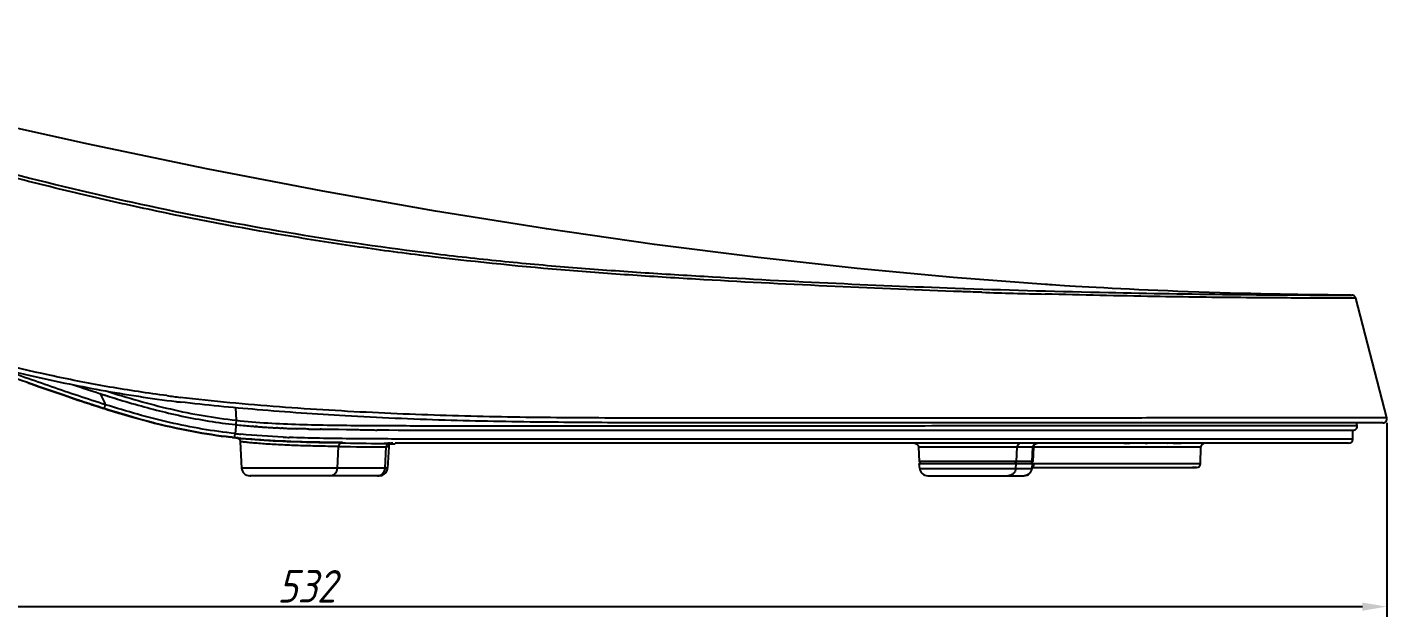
# Model space of a CAD drawing. Header units: millimetres. Extents: x 50 to 1286, y 47 to 781.
# Drawn here: x 247.3 to 582, y 47.5 to 192.5 of the extents above; entities that cross this region are included whole.
import ezdxf

# ---------------------------------------------------------------- set-up
doc = ezdxf.new("R2010")
doc.units = ezdxf.units.MM
doc.header["$LTSCALE"] = 20
doc.layers.add('00_COMPONENTS', color=7, linetype='Continuous')
doc.layers.add('____', color=7, linetype='Continuous')
doc.styles.add('유형1', font='gbeitc.shx', dxfattribs={"height": 8})
doc.dimstyles.new('ISO-25', dxfattribs={"dimtxt": 2.5, "dimasz": 3, "dimexe": 1.25, "dimexo": 0.5, "dimgap": 1, "dimtad": 3, "dimtoh": 1, "dimdsep": 46, "dimtxsty": '유형1', "dimcen": 2.5, "dimclrd": 5, "dimclre": 5, "dimclrt": 5, "dimadec": 0, "dimazin": 0, "dimtfac": 1, "dimtmove": 0, "dimatfit": 3, "dimfxl": 1, "dimarcsym": 0})

# ---------------------------------------------------------------- blocks, each defined once
blk = doc.blocks.new('*D1')
at = {"layer": '____', "color": 2, "lineweight": -2}
for p, q in [((582.05, 95.19), (582.05, 47.5)), ((50.09, 82.24), (50.09, 47.5)), ((56.09, 50), (576.05, 50))]:
    blk.add_line(p, q, dxfattribs=at)
at = {"layer": '____', "color": 2}
for points in [[(56.09, 51), (56.09, 49), (50.09, 50)], [(576.05, 51), (576.05, 49), (582.05, 50)]]:
    blk.add_solid(points, dxfattribs=at)
at = {"layer": 'Defpoints', "color": 0}
for p in [(582.05, 96.19), (50.09, 83.24), (582.05, 50)]:
    blk.add_point(p, dxfattribs=at)
at = {"layer": '____', "color": 2, "insert": (316.07, 55), "char_height": 8, "attachment_point": 5, "style": '유형1'}
blk.add_mtext('532', dxfattribs=at)

msp = doc.modelspace()

# ---------------------------------------------------------------- linework, layer by layer
at = {"layer": '00_COMPONENTS', "color": 9, "linetype": 'Continuous'}
for p, q in [((477.723, 127.481), (477.336, 127.494)), ((481.328, 127.36), (480.198, 127.397)), ((481.543, 127.353), (481.328, 127.36)), ((481.829, 127.343), (481.543, 127.353)), ((482.03, 127.337), (481.829, 127.343)), ((482.34, 127.327), (482.03, 127.337)), ((574.428, 125.878), (572.923, 125.881)), ((281.647, 101.904), (280.846, 102.01)), ((298.576, 98.91), (298.748, 95.839)), ((298.703, 94.39), (298.584, 93.293)), ((298.743, 94.756), (298.703, 94.39)), ((529.531, 94.54), (531.618, 94.541)), ((531.618, 94.541), (574.727, 94.566)), ((298.584, 93.293), (298.505, 92.562)), ((532.44, 91.178), (531.114, 91.178)), ((573.655, 91.178), (532.44, 91.178)), ((323.697, 84.088), (323.961, 89.393)), ((335.44, 84.088), (335.7, 89.305)), ((336.305, 89.302), (335.7, 89.305)), ((491.026, 89.245), (466.72, 89.245)), ((490.84, 85.666), (491.026, 89.245)), ((494.923, 89.245), (491.026, 89.245)), ((494.737, 85.666), (494.923, 89.245)), ((495.042, 89.245), (494.923, 89.245)), ((496.555, 89.21), (495.042, 89.21)), ((532.084, 89.21), (496.555, 89.21)), ((532.835, 89.21), (532.084, 89.21)), ((536.279, 89.21), (532.835, 89.21)), ((323.697, 84.088), (300.091, 84.088)), ((335.44, 84.088), (323.697, 84.088)), ((336.032, 84.088), (335.44, 84.088)), ((468.538, 85.666), (466.908, 85.666)), ((467.035, 84.018), (490.714, 84.018)), ((472.464, 85.666), (468.538, 85.666)), ((485.466, 85.666), (472.464, 85.666)), ((488.75, 85.666), (485.466, 85.666)), ((489.886, 85.666), (488.75, 85.666)), ((490.84, 85.666), (489.886, 85.666)), ((490.714, 84.018), (490.816, 85.192)), ((490.714, 84.018), (494.611, 84.018)), ((494.243, 85.666), (490.84, 85.666)), ((494.355, 85.666), (494.243, 85.666)), ((494.737, 85.666), (494.355, 85.666)), ((494.713, 85.192), (494.611, 84.018)), ((494.611, 84.018), (494.727, 84.018)), ((494.854, 85.666), (494.737, 85.666)), ((495.113, 85.175), (533.345, 85.175)), ((533.345, 85.175), (534.131, 85.175)), ((534.131, 85.175), (536.209, 85.175))]:
    msp.add_line(p, q, dxfattribs=at)
at = {"layer": '00_COMPONENTS', "color": 7, "linetype": 'Continuous'}
for p, q in [((477.747, 128.283), (478.134, 128.269)), ((573.138, 126.63), (572.7, 126.632)), ((573.158, 126.63), (573.138, 126.63)), ((573.162, 126.629), (573.154, 126.629)), ((573.158, 126.63), (573.451, 126.628)), ((573.451, 126.628), (573.453, 126.628)), ((573.453, 126.628), (573.455, 126.628)), ((573.461, 126.628), (573.458, 126.628)), ((573.459, 126.628), (573.46, 126.628)), ((573.463, 126.628), (573.461, 126.628)), ((574.427, 125.878), (574.427, 125.878)), ((582.014, 96.442), (574.427, 125.878)), ((247.646, 105.013), (247.298, 105.135)), ((265.074, 102.459), (265.239, 102.406)), ((265.074, 102.459), (265.239, 102.406)), ((265.239, 102.406), (265.37, 102.364)), ((265.135, 99.079), (265.461, 98.975)), ((266.915, 98.518), (267.191, 98.432)), ((298.577, 94.774), (298.743, 94.756)), ((303.062, 94.35), (302.772, 94.373)), ((303.062, 94.35), (302.772, 94.373)), ((303.756, 94.295), (303.411, 94.322)), ((304.019, 94.275), (303.804, 94.292)), ((308.89, 93.972), (308.695, 93.982)), ((308.89, 93.972), (308.695, 93.982)), ((310.241, 93.907), (309.834, 93.926)), ((310.241, 93.907), (309.834, 93.926)), ((314.139, 93.757), (313.727, 93.771)), ((315.127, 93.727), (314.739, 93.739)), ((315.127, 93.727), (314.739, 93.739)), ((566.027, 95.193), (535.292, 95.193)), ((566.907, 95.193), (566.027, 95.193)), ((574.355, 95.193), (566.907, 95.193)), ((574.727, 95.193), (574.355, 95.193)), ((574.727, 94.566), (574.617, 95.193)), ((578.04, 95.193), (574.727, 95.193)), ((574.727, 94.566), (574.727, 94.566)), ((579.142, 95.193), (578.04, 95.193)), ((582.014, 96.442), (582.014, 96.442)), ((298.857, 91.524), (299.019, 91.493)), ((298.857, 91.524), (299.019, 91.493)), ((299.007, 91.508), (298.858, 91.524)), ((299.216, 91.487), (299.007, 91.508)), ((299.513, 91.456), (299.656, 91.442)), ((299.76, 91.432), (299.633, 91.444)), ((299.742, 90.666), (299.75, 90.582)), ((299.75, 90.582), (299.75, 90.582)), ((299.751, 90.573), (300.091, 84.088)), ((315.49, 93.716), (315.127, 93.727)), ((315.49, 93.716), (315.127, 93.727)), ((315.686, 93.711), (315.49, 93.716)), ((316.246, 93.696), (315.686, 93.711)), ((316.617, 93.686), (316.246, 93.696)), ((316.617, 93.686), (316.246, 93.696)), ((319.636, 93.617), (319.432, 93.621)), ((321.036, 93.589), (320.632, 93.597)), ((321.036, 93.589), (320.632, 93.597)), ((321.231, 93.586), (321.036, 93.589)), ((321.425, 93.582), (321.036, 93.589)), ((321.425, 93.582), (321.231, 93.586)), ((323.125, 93.553), (322.55, 93.562)), ((323.932, 93.539), (323.125, 93.553)), ((323.932, 93.539), (323.125, 93.553)), ((325.881, 93.507), (323.932, 93.539)), ((325.881, 93.507), (323.932, 93.539)), ((326.292, 93.501), (325.881, 93.507)), ((326.292, 93.501), (325.881, 93.507)), ((327.232, 93.485), (326.292, 93.501)), ((326.79, 93.492), (326.292, 93.501)), ((327.232, 93.485), (326.79, 93.492)), ((327.433, 93.482), (327.232, 93.485)), ((327.433, 93.482), (327.232, 93.485)), ((327.988, 93.472), (327.433, 93.482)), ((327.988, 93.472), (327.433, 93.482)), ((328.359, 93.466), (327.988, 93.472)), ((328.359, 93.466), (327.988, 93.472)), ((328.798, 93.458), (328.359, 93.466)), ((332.785, 93.378), (332.401, 93.387)), ((332.785, 93.378), (332.401, 93.387)), ((333.138, 93.37), (332.785, 93.378)), ((333.138, 93.37), (332.785, 93.378)), ((333.435, 93.363), (333.138, 93.37)), ((333.435, 93.363), (333.138, 93.37)), ((470.961, 93.392), (471.489, 93.392)), ((470.961, 93.392), (471.903, 93.392)), ((471.489, 93.392), (471.903, 93.392)), ((471.903, 93.392), (473.061, 93.392)), ((471.903, 93.392), (473.061, 93.392)), ((473.061, 93.392), (473.48, 93.392)), ((473.061, 93.392), (473.938, 93.392)), ((473.48, 93.392), (473.938, 93.392)), ((473.938, 93.392), (476.134, 93.392)), ((473.938, 93.392), (474.801, 93.392)), ((474.801, 93.392), (476.134, 93.392)), ((476.134, 93.392), (476.529, 93.392)), ((476.134, 93.392), (476.529, 93.392)), ((476.529, 93.392), (477.512, 93.392)), ((476.529, 93.392), (477.512, 93.392)), ((484.183, 93.392), (485.233, 93.392)), ((484.25, 93.392), (485.15, 93.392)), ((485.15, 93.392), (485.233, 93.392)), ((485.233, 93.392), (485.33, 93.392)), ((485.233, 93.392), (485.551, 93.392)), ((485.33, 93.392), (485.551, 93.392)), ((485.551, 93.392), (486.494, 93.392)), ((485.551, 93.392), (487.438, 93.392)), ((486.494, 93.392), (487.438, 93.392)), ((487.438, 93.392), (489.19, 93.392)), ((487.438, 93.392), (488.644, 93.392)), ((488.644, 93.392), (489.19, 93.392)), ((489.19, 93.392), (489.824, 93.392)), ((489.19, 93.392), (489.932, 93.392)), ((489.824, 93.392), (489.932, 93.392)), ((489.932, 93.392), (490.324, 93.392)), ((489.932, 93.392), (490.324, 93.392)), ((530.071, 93.392), (530.992, 93.392)), ((530.917, 93.392), (531.051, 93.392)), ((530.992, 93.392), (531.051, 93.392)), ((531.051, 93.392), (532.891, 93.392)), ((531.051, 93.392), (532.891, 93.392)), ((532.891, 93.392), (533.491, 93.392)), ((573.655, 91.178), (573.687, 93.392)), ((573.655, 91.178), (573.655, 91.178)), ((335.14, 90.259), (336.347, 90.254)), ((335.823, 90.256), (336.272, 90.254)), ((336.305, 89.302), (336.032, 84.088)), ((336.305, 89.302), (336.305, 89.302)), ((467.294, 90.192), (465.524, 90.192)), ((466.72, 89.245), (466.72, 89.245)), ((466.72, 89.245), (466.908, 85.666)), ((469.044, 90.192), (467.294, 90.192)), ((470.752, 90.192), (469.044, 90.192)), ((484.904, 90.192), (483.243, 90.192)), ((486.626, 90.192), (484.904, 90.192)), ((488.414, 90.192), (486.626, 90.192)), ((489.129, 90.192), (488.414, 90.192)), ((492.196, 90.192), (492.015, 90.192)), ((495.042, 89.245), (494.854, 85.666)), ((495.042, 89.245), (495.042, 89.245)), ((496.039, 90.192), (495.912, 90.192)), ((495.913, 90.181), (496.04, 90.192)), ((496.257, 90.192), (496.039, 90.192)), ((517.285, 90.192), (518.748, 90.192)), ((522.581, 90.192), (523.139, 90.192)), ((527.973, 90.192), (528.06, 90.192)), ((529.465, 90.192), (531.406, 90.192)), ((532.104, 90.192), (531.72, 90.192)), ((536.209, 85.175), (536.279, 89.21)), ((466.932, 85.192), (468.053, 85.192)), ((467.035, 84.018), (466.933, 85.192)), ((468.053, 85.192), (468.332, 85.192)), ((468.332, 85.192), (471.563, 85.192)), ((471.563, 85.192), (471.633, 85.192)), ((471.633, 85.192), (479.946, 85.192)), ((479.946, 85.192), (480.048, 85.192)), ((480.048, 85.192), (486.159, 85.192)), ((486.159, 85.192), (486.232, 85.192)), ((486.232, 85.192), (487.57, 85.192)), ((487.57, 85.192), (489.712, 85.192)), ((489.712, 85.192), (490.816, 85.192)), ((490.816, 85.192), (494.243, 85.192)), ((494.243, 85.192), (494.355, 85.192)), ((494.355, 85.192), (494.713, 85.192)), ((494.713, 85.192), (494.829, 85.192)), ((494.727, 84.018), (494.829, 85.192)), ((494.727, 84.192), (533.159, 84.192)), ((533.159, 84.192), (535.209, 84.192)), ((535.209, 84.192), (534.174, 84.192)), ((302.111, 82.192), (302.089, 82.192)), ((303.531, 82.192), (302.111, 82.192)), ((302.309, 82.192), (302.329, 82.192)), ((303.539, 82.192), (302.309, 82.192)), ((321.797, 82.192), (303.531, 82.192)), ((321.797, 82.192), (303.539, 82.192)), ((333.54, 82.192), (321.797, 82.192)), ((333.793, 82.192), (333.54, 82.192)), ((333.793, 82.192), (333.54, 82.192)), ((334.034, 82.192), (333.793, 82.192)), ((333.814, 82.192), (333.793, 82.192)), ((469.028, 82.192), (469.124, 82.192)), ((469.029, 82.192), (488.741, 82.192)), ((469.124, 82.192), (488.741, 82.192)), ((488.741, 82.192), (492.638, 82.192)), ((492.638, 82.192), (492.733, 82.192)), ((492.638, 82.192), (492.734, 82.192))]:
    msp.add_line(p, q, dxfattribs=at)
for points in [[(498.049, 129.245), (475.25, 130.967), (451.685, 133.16), (427.266, 135.852), (401.731, 139.102), (375.127, 142.935), (347.849, 147.316), (320.063, 152.222), (291.484, 157.712), (261.95, 163.836), (231.295, 170.653), (199.887, 178.1), (168.42, 186.005), (143.585, 192.544)], [(573.158, 126.63), (572.241, 126.634), (570.769, 126.643), (569.243, 126.655), (567.594, 126.67), (565.831, 126.689), (564.007, 126.712), (562.14, 126.738), (560.154, 126.769), (558.019, 126.805), (555.779, 126.847), (553.454, 126.894), (551.056, 126.946), (548.593, 127.005), (546.079, 127.069), (543.516, 127.139), (540.921, 127.215), (538.322, 127.296), (535.732, 127.381), (533.157, 127.471), (530.617, 127.565), (528.124, 127.662), (525.682, 127.762), (523.295, 127.864), (520.968, 127.968), (518.71, 128.073), (516.528, 128.178), (514.426, 128.284), (512.411, 128.389), (510.499, 128.492), (508.696, 128.592), (507.005, 128.688), (505.439, 128.78), (504.002, 128.866), (502.698, 128.946), (501.541, 129.019), (500.531, 129.083), (499.676, 129.138), (498.994, 129.183), (498.496, 129.215), (498.18, 129.236), (498.049, 129.245)], [(574.427, 125.878), (574.416, 125.917), (574.365, 126.037), (574.293, 126.155), (574.204, 126.264), (574.1, 126.363), (573.985, 126.449), (573.86, 126.522), (573.728, 126.578), (573.592, 126.614), (573.459, 126.628)], [(581.046, 95.193), (580.839, 95.193), (580.244, 95.193), (579.32, 95.193), (579.142, 95.193)], [(299.019, 91.493), (299.175, 91.436), (299.319, 91.353), (299.447, 91.248), (299.556, 91.123), (299.644, 90.982), (299.706, 90.828), (299.742, 90.666)], [(333.438, 93.472), (336.333, 93.454), (343.574, 93.429), (350.426, 93.415), (356.981, 93.407), (363.266, 93.402), (369.216, 93.399), (374.895, 93.397), (380.528, 93.396), (386.107, 93.395), (391.639, 93.394), (397.366, 93.394), (403.35, 93.393), (409.529, 93.393), (415.959, 93.393), (422.683, 93.393), (429.659, 93.392), (436.819, 93.392), (444.266, 93.392), (451.899, 93.392), (459.342, 93.392), (466.505, 93.392), (470.961, 93.392)], [(333.438, 93.469), (334.824, 93.461), (338.615, 93.444), (342.236, 93.433), (345.71, 93.424), (349.117, 93.417), (352.449, 93.413), (355.713, 93.409), (359.018, 93.405), (362.41, 93.403), (365.842, 93.401), (369.284, 93.399), (372.737, 93.398), (376.198, 93.397), (379.633, 93.396), (383.033, 93.395), (386.406, 93.395), (389.734, 93.394), (392.978, 93.394), (396.177, 93.394), (399.439, 93.394), (402.782, 93.393), (406.188, 93.393), (409.701, 93.393), (413.335, 93.393), (417.076, 93.393), (420.936, 93.393), (424.918, 93.392), (429.019, 93.392), (433.24, 93.392), (437.601, 93.392), (442.082, 93.392), (446.631, 93.392), (451.244, 93.392), (455.925, 93.392), (460.626, 93.392), (465.35, 93.392), (470.094, 93.392), (470.961, 93.392)], [(477.512, 93.392), (480.164, 93.392), (484.25, 93.392)], [(477.512, 93.392), (479.511, 93.392), (484.183, 93.392)], [(490.324, 93.392), (492.535, 93.392), (498.374, 93.392), (504.054, 93.392), (509.532, 93.392), (514.769, 93.392), (519.71, 93.392), (524.41, 93.392), (528.989, 93.392), (530.071, 93.392)], [(490.324, 93.392), (492.833, 93.392), (496.811, 93.392), (500.582, 93.392), (504.134, 93.392), (507.48, 93.392), (510.663, 93.392), (513.689, 93.392), (516.552, 93.392), (519.276, 93.392), (521.866, 93.392), (524.317, 93.392), (526.644, 93.392), (528.843, 93.392), (530.917, 93.392)], [(532.891, 93.392), (532.892, 93.392), (534.759, 93.392), (536.526, 93.392), (538.235, 93.392), (539.889, 93.392), (541.485, 93.392), (543.063, 93.392), (544.625, 93.392), (546.169, 93.392), (547.724, 93.392), (549.302, 93.392), (550.891, 93.392), (552.487, 93.392), (554.101, 93.392), (555.723, 93.392), (557.313, 93.392), (558.877, 93.392), (560.409, 93.392), (561.857, 93.392), (563.209, 93.392), (564.475, 93.392), (565.635, 93.392), (566.197, 93.392)], [(533.491, 93.392), (537.871, 93.392), (542.122, 93.392), (546.289, 93.392), (550.327, 93.392), (554.09, 93.392), (557.553, 93.392), (560.742, 93.392), (563.585, 93.392), (566.057, 93.392), (568.182, 93.392), (569.965, 93.392), (571.416, 93.392)], [(566.197, 93.392), (566.677, 93.392), (567.613, 93.392), (568.457, 93.392), (569.208, 93.392), (569.868, 93.392), (570.456, 93.392)], [(570.456, 93.392), (570.973, 93.392), (571.419, 93.392), (571.813, 93.392), (572.157, 93.392), (572.449, 93.392), (572.704, 93.392), (572.925, 93.392), (573.109, 93.392), (573.267, 93.392), (573.4, 93.392), (573.507, 93.392), (573.593, 93.392), (573.659, 93.392), (573.705, 93.392), (573.733, 93.392), (573.743, 93.392)], [(571.416, 93.392), (572.524, 93.392), (573.267, 93.392), (573.637, 93.392), (573.685, 93.392)], [(465.524, 90.192), (463.828, 90.192), (462.237, 90.192), (460.715, 90.192), (459.256, 90.192), (457.868, 90.192), (456.54, 90.192), (455.241, 90.192), (453.97, 90.192), (452.727, 90.192), (451.48, 90.192), (450.225, 90.192), (448.967, 90.192), (447.682, 90.192), (446.371, 90.192), (445.035, 90.192), (443.65, 90.192), (442.217, 90.192), (440.738, 90.192), (439.203, 90.192), (437.6, 90.192), (435.945, 90.192), (434.268, 90.192), (432.567, 90.192), (430.847, 90.192), (429.151, 90.192), (427.485, 90.192), (425.842, 90.193), (424.245, 90.193), (422.698, 90.193), (421.194, 90.193), (419.737, 90.193), (418.327, 90.193), (416.961, 90.193), (415.642, 90.193), (414.37, 90.193), (413.143, 90.193), (411.958, 90.193), (410.813, 90.193), (409.709, 90.193), (408.64, 90.193), (407.604, 90.193), (406.601, 90.193), (405.632, 90.193), (404.695, 90.193), (403.79, 90.193), (402.918, 90.193), (402.084, 90.193), (401.282, 90.193), (400.503, 90.193), (399.748, 90.193), (399.016, 90.193), (398.295, 90.194), (397.584, 90.194), (396.883, 90.194), (396.181, 90.194), (395.476, 90.194), (394.77, 90.194), (394.052, 90.194), (393.322, 90.194), (392.581, 90.194), (391.817, 90.194), (391.032, 90.194), (390.226, 90.194), (389.386, 90.194), (388.514, 90.195), (387.61, 90.195), (386.666, 90.195), (385.679, 90.195), (384.655, 90.195), (383.592, 90.195), (382.493, 90.196), (381.36, 90.196), (380.192, 90.196), (378.994, 90.196), (377.765, 90.197), (376.499, 90.197), (375.189, 90.197), (373.847, 90.198), (372.487, 90.198), (371.093, 90.199), (369.686, 90.199), (368.332, 90.2), (367.051, 90.2), (365.819, 90.201), (364.636, 90.202), (363.51, 90.202), (362.431, 90.203), (361.367, 90.204), (360.317, 90.204), (359.282, 90.205), (358.24, 90.206), (357.19, 90.207), (356.133, 90.208), (355.054, 90.209), (353.954, 90.211), (352.834, 90.212), (351.678, 90.214), (350.488, 90.215), (349.266, 90.217), (347.998, 90.219), (346.687, 90.222), (345.338, 90.225), (343.937, 90.228), (342.481, 90.232), (340.984, 90.236), (339.46, 90.241), (337.899, 90.247)], [(465.722, 90.192), (465.896, 90.177), (466.065, 90.131), (466.223, 90.057), (466.366, 89.957), (466.489, 89.833), (466.589, 89.69), (466.662, 89.531), (466.707, 89.363), (466.72, 89.245)], [(465.958, 90.16), (466.064, 90.132), (466.065, 90.131)], [(483.243, 90.192), (481.661, 90.192), (480.139, 90.192), (478.624, 90.192), (477.121, 90.192), (475.625, 90.192), (474.074, 90.192), (472.439, 90.192), (470.752, 90.192)], [(492.015, 90.192), (490.271, 90.192), (489.129, 90.192)], [(495.912, 90.192), (494.181, 90.192), (492.196, 90.192)], [(495.042, 89.245), (495.055, 89.363), (495.1, 89.531), (495.173, 89.69), (495.273, 89.833)], [(495.273, 89.833), (495.396, 89.957), (495.539, 90.057), (495.697, 90.131), (495.866, 90.177), (495.913, 90.181)], [(531.72, 90.192), (529.522, 90.192), (527.371, 90.192), (525.264, 90.192), (523.203, 90.192), (521.184, 90.192), (519.208, 90.192), (517.283, 90.192), (515.424, 90.192), (513.615, 90.192), (511.821, 90.192), (510.061, 90.192), (508.316, 90.192), (506.493, 90.192), (504.556, 90.192), (502.547, 90.192), (500.501, 90.192), (498.396, 90.192), (496.257, 90.192)], [(536.249, 90.192), (533.965, 90.192), (532.104, 90.192)], [(572.654, 90.192), (572.648, 90.192), (572.618, 90.192), (572.555, 90.192), (572.459, 90.192), (572.33, 90.192), (572.155, 90.192), (571.937, 90.192), (571.673, 90.192), (571.35, 90.192), (570.967, 90.192), (570.525, 90.192), (570.013, 90.192), (569.431, 90.192), (568.78, 90.192), (568.042, 90.192), (567.227, 90.192), (566.326, 90.192), (565.305, 90.192), (564.154, 90.192), (562.886, 90.192), (561.495, 90.192), (559.99, 90.192), (558.367, 90.192), (556.606, 90.192), (554.699, 90.192), (552.661, 90.192), (550.502, 90.192), (548.188, 90.192), (545.761, 90.192), (543.342, 90.192), (540.959, 90.192), (538.583, 90.192), (536.249, 90.192)]]:
    msp.add_lwpolyline(points, dxfattribs=at)
at = {"layer": '00_COMPONENTS', "color": 9, "linetype": 'Continuous'}
for centre, radius, start, end in [((552.128, 2329.053), 2202.832, 268.184528, 268.590988), ((332.313, 489.593), 390.986, 262.55431, 263.04776), ((314.645, 240.273), 148.59, 263.76423, 264.31762), ((322.569, 367.072), 275.653, 267.45486, 267.767), ((341.504, 1648.111), 1558.818, 269.355208, 269.786672), ((494.239, 85.692), 0.499, 347.29718, 356.97432), ((495.113, 94.941), 9.766, 268.44546, 269.99936), ((493.375, 85.192), 1.739, 353.76531, 359.42569), ((492.638, 84.144), 1.951, 270.00239, 272.83132)]:
    msp.add_arc(centre, radius, start, end, dxfattribs=at)
at = {"layer": '00_COMPONENTS', "color": 7, "linetype": 'Continuous'}
for centre, radius, start, end in [((348.246, 546.153), 450.589, 256.36488, 257.10685), ((336.874, 496.086), 399.247, 257.09452, 259.68706), ((402.521, 528.272), 447.446, 251.24722, 252.11057), ((402.516, 528.257), 447.43, 251.24732, 252.11058), ((682.424, 304.79), 463.683, 205.87882, 206.25534), ((326.813, 442.958), 345.176, 259.75134, 262.87473), ((325.84, 435.888), 338.04, 262.88962, 263.06978), ((365.83, 415.124), 331.698, 252.1706, 252.4706), ((364.369, 410.538), 326.885, 252.24122, 252.53716), ((360.035, 396.835), 312.514, 252.38478, 252.66419), ((312.931, 225.929), 131.938, 262.33368, 263.75419), ((312.931, 225.929), 131.938, 262.33368, 263.75418), ((314.145, 236.591), 142.669, 263.73519, 263.94418), ((314.195, 237.056), 143.137, 263.80256, 263.94399), ((315.453, 249.364), 155.509, 263.96172, 265.32279), ((315.453, 249.364), 155.509, 263.96172, 265.3228), ((316.892, 266.362), 172.568, 265.40297, 265.51938), ((316.892, 266.361), 172.567, 265.40296, 265.51932), ((317.134, 269.448), 175.663, 265.51942, 265.64783), ((318.582, 289.31), 195.578, 265.65229, 266.8074), ((318.151, 283.253), 189.506, 265.72338, 266.39239), ((319.416, 303.107), 209.4, 266.38879, 266.78989), ((320.306, 318.886), 225.204, 266.78842, 267.04462), ((320.307, 318.889), 225.206, 266.78848, 267.04465), ((321.189, 336.106), 242.447, 267.0922, 267.3157), ((321.189, 336.107), 242.447, 267.09222, 267.31569), ((322.346, 361.323), 267.69, 267.4082, 267.65272), ((322.346, 361.321), 267.688, 267.40818, 267.6527), ((323.17, 381.319), 287.702, 267.65189, 267.81284), ((323.17, 381.316), 287.7, 267.65186, 267.81281), ((324.236, 409.546), 315.95, 267.81499, 268.09396), ((324.157, 407.376), 313.778, 267.81436, 268.06499), ((573.743, 94.392), 1, 270, 9.99995), ((581.046, 96.193), 1, 270, 14.45793), ((314.242, 237.006), 146.293, 263.55417, 263.76091), ((314.562, 239.966), 149.271, 263.76223, 264.31846), ((314.476, 239.167), 148.467, 263.89321, 264.01108), ((314.659, 240.913), 150.222, 263.96216, 264.25955), ((314.735, 241.657), 150.97, 264.01196, 264.42586), ((314.669, 241.013), 150.323, 264.09967, 264.21379), ((315.125, 245.624), 154.957, 264.30915, 264.8104), ((315.161, 245.993), 155.326, 264.31885, 264.85569), ((323.569, 388.766), 298.361, 267.43351, 267.72252), ((330.529, 635.36), 541.852, 268.52871, 268.82653), ((329.455, 591.208), 497.688, 268.5219, 268.6993), ((332.155, 710.016), 616.526, 268.699052, 268.836467), ((311.765, -868.647), 962.256, 88.8614, 89.011877), ((315.097, -691.151), 784.729, 88.736504, 88.999605), ((317.799, -562.314), 655.864, 88.724252, 88.856673), ((572.655, 91.192), 1, 270, 359.17557), ((337.304, 89.249), 1, 139.96985, 177), ((337.304, 89.249), 1, 99.80009, 139.96985), ((337.304, 89.249), 1, 99.80259, 109.84358), ((337.304, 89.249), 1, 89.76047, 99.80009), ((337.304, 89.249), 1, 89.76047, 99.80259), ((537.279, 89.192), 1, 89.99919, 178.99999), ((302.088, 84.192), 2, 183, 270), ((334.035, 84.192), 2, 342.5, 357), ((467.407, 85.692), 0.5, 183, 260.33333), ((469.028, 84.192), 2, 185, 270), ((492.734, 84.192), 2, 270, 355), ((494.355, 85.692), 0.5, 279.66667, 357), ((535.209, 85.192), 1, 270.00122, 359.00002), ((334.035, 84.192), 2, 270, 342.5)]:
    msp.add_arc(centre, radius, start, end, dxfattribs=at)
at = {"layer": '00_COMPONENTS', "color": 9, "linetype": 'Continuous'}
for points, knots in [([(477.336, 127.494), (466.965, 127.855), (445.825, 128.735), (419.196, 130.078), (397.382, 131.42), (375.068, 133.042), (352.596, 135.285), (330.047, 138.246), (307.378, 141.784), (284.762, 145.968), (262.299, 150.996), (239.926, 156.465), (223.274, 161.079), (212.224, 164.322)], [0, 0, 0, 0, 0.115943, 0.2363925, 0.2978909, 0.3601103, 0.4863533, 0.5501345, 0.6141797, 0.7426837, 0.8070065, 0.8713371, 1, 1, 1, 1]), ([(572.923, 125.881), (569.974, 125.886), (564.563, 125.89), (556.094, 125.939), (543.008, 126.021), (523.43, 126.29), (506.913, 126.664), (497.961, 126.887)], [0, 0, 0, 0, 0.1180235, 0.2165274, 0.3388817, 0.641691, 1, 1, 1, 1]), ([(280.846, 102.01), (276.134, 102.636), (266.731, 104.078), (248.064, 107.78), (234.22, 111.296), (225.051, 113.847)], [0, 0, 0, 0, 0.2498268, 0.4997918, 1, 1, 1, 1]), ([(266.581, 99.663), (262.123, 101.065), (253.269, 104.059), (244.462, 107.184), (240.059, 108.748)], [0, 0, 0, 0, 0.4999938, 1, 1, 1, 1]), ([(266.742, 103.056), (271.963, 101.399), (282.488, 98.33), (293.307, 96.436), (298.748, 95.839)], [0, 0, 0, 0, 0.5002371, 1, 1, 1, 1]), ([(582.021, 96.442), (581.983, 96.44), (581.827, 96.446), (581.477, 96.44), (580.891, 96.443), (580.063, 96.441), (578.985, 96.441), (577.031, 96.44), (573.949, 96.437), (569.506, 96.434), (564.106, 96.43), (557.81, 96.426), (547.856, 96.419), (533.802, 96.411), (515.383, 96.4), (495.297, 96.391), (466.384, 96.381), (436.44, 96.359), (405.72, 96.359), (382.018, 96.398), (357.997, 96.704), (333.745, 97.552), (309.365, 99.013), (293.101, 100.492), (284.988, 101.482)], [0, 0, 0, 0, 0.000393, 0.0015686, 0.0035325, 0.0063089, 0.0099273, 0.0144168, 0.0260286, 0.0410332, 0.0592662, 0.0805384, 0.104584, 0.1597418, 0.2224, 0.290495, 0.3624951, 0.5142421, 0.5927504, 0.6725808, 0.7534833, 0.835222, 0.917499, 1, 1, 1, 1]), ([(266.275, 98.718), (266.282, 98.717), (266.279, 98.757), (266.306, 98.795), (266.328, 98.89), (266.367, 99.002), (266.411, 99.145), (266.482, 99.368), (266.538, 99.544), (266.576, 99.665)], [0, 0, 0, 0, 0.0194588, 0.0762817, 0.1683699, 0.2925431, 0.4439468, 0.617402, 1, 1, 1, 1]), ([(298.505, 92.562), (295.793, 92.858), (290.382, 93.607), (279.674, 95.772), (271.787, 98.03), (266.578, 99.669)], [0, 0, 0, 0, 0.2498646, 0.4998659, 1, 1, 1, 1]), ([(298.588, 94.79), (298.587, 94.786), (298.584, 94.78), (298.579, 94.774), (298.577, 94.774)], [0, 0, 0, 0, 0.6772694, 1, 1, 1, 1]), ([(298.748, 95.839), (298.724, 95.611), (298.688, 95.302), (298.628, 94.955), (298.605, 94.83), (298.588, 94.79)], [0, 0, 0, 0, 0.6463082, 0.8759536, 1, 1, 1, 1]), ([(298.748, 95.839), (303.925, 95.271), (314.326, 94.716), (329.905, 94.552), (345.43, 94.5), (365.944, 94.488), (391.271, 94.493), (421.19, 94.501), (450.316, 94.512), (478.312, 94.521), (504.6, 94.529), (521.496, 94.536), (529.531, 94.54)], [0, 0, 0, 0, 0.0676896, 0.1352168, 0.2025104, 0.2694625, 0.4018482, 0.5316964, 0.6583291, 0.7804068, 0.895565, 1, 1, 1, 1]), ([(298.343, 91.579), (298.351, 91.579), (298.36, 91.615), (298.376, 91.66), (298.394, 91.754), (298.425, 91.928), (298.463, 92.204), (298.491, 92.436), (298.505, 92.562)], [0, 0, 0, 0, 0.0219513, 0.0793831, 0.1715232, 0.2954203, 0.6190848, 1, 1, 1, 1]), ([(323.961, 89.393), (322.188, 89.415), (319.06, 89.466), (314.478, 89.584), (310.963, 89.72), (308.137, 89.871), (306.162, 89.997), (304.373, 90.131), (302.826, 90.265), (301.711, 90.372), (300.975, 90.448), (300.55, 90.492), (300.217, 90.532), (299.975, 90.551), (299.834, 90.581), (299.765, 90.574), (299.75, 90.582)], [0, 0, 0, 0, 0.2194173, 0.3870262, 0.5669594, 0.6545995, 0.7370537, 0.8117896, 0.8764956, 0.929144, 0.9504104, 0.9680529, 0.9819352, 0.9919435, 0.9979788, 1, 1, 1, 1]), ([(531.114, 91.178), (515.166, 91.178), (490.312, 91.178), (456.198, 91.178), (428.528, 91.178), (400.07, 91.179), (375.962, 91.181), (356.42, 91.192), (341.613, 91.213), (326.738, 91.279), (316.801, 91.434), (311.829, 91.629)], [0, 0, 0, 0, 0.2181773, 0.3400269, 0.4666902, 0.596721, 0.7293532, 0.796497, 0.8640615, 0.9319273, 1, 1, 1, 1]), ([(324.923, 90.34), (324.685, 90.343), (324.18, 90.136), (323.974, 89.639), (323.961, 89.393)], [0, 0, 0, 0, 0.4913179, 1, 1, 1, 1]), ([(336.654, 90.252), (336.417, 90.253), (335.916, 90.045), (335.712, 89.55), (335.7, 89.305)], [0, 0, 0, 0, 0.491346, 1, 1, 1, 1]), ([(492.015, 90.192), (491.77, 90.192), (491.259, 89.992), (491.038, 89.491), (491.026, 89.245)], [0, 0, 0, 0, 0.4983183, 1, 1, 1, 1]), ([(495.912, 90.192), (495.667, 90.192), (495.156, 89.991), (494.936, 89.491), (494.923, 89.245)], [0, 0, 0, 0, 0.4983182, 1, 1, 1, 1]), ([(321.797, 82.192), (322.037, 82.192), (322.525, 82.291), (323.144, 82.712), (323.569, 83.339), (323.685, 83.837), (323.697, 84.088)], [0, 0, 0, 0, 0.2443624, 0.4919809, 0.7442487, 1, 1, 1, 1]), ([(334.665, 82.579), (334.892, 82.754), (335.274, 83.217), (335.425, 83.796), (335.44, 84.088)], [0, 0, 0, 0, 0.4954981, 1, 1, 1, 1]), ([(490.714, 84.018), (490.693, 83.773), (490.559, 83.288), (490.111, 82.685), (489.477, 82.285), (488.985, 82.192), (488.741, 82.192)], [0, 0, 0, 0, 0.2511345, 0.5015344, 0.7510511, 1, 1, 1, 1]), ([(494.611, 84.018), (494.59, 83.781), (494.464, 83.311), (494.042, 82.721), (493.441, 82.316), (492.97, 82.206), (492.734, 82.195)], [0, 0, 0, 0, 0.2510889, 0.5014747, 0.751009, 1, 1, 1, 1]), ([(494.979, 84.542), (494.968, 84.521), (494.928, 84.442), (494.876, 84.369), (494.83, 84.323)], [0, 0, 0, 0, 0.2685571, 1, 1, 1, 1]), ([(495.103, 85.003), (495.098, 84.962), (495.075, 84.804), (495.029, 84.648), (494.979, 84.542)], [0, 0, 0, 0, 0.2638972, 1, 1, 1, 1]), ([(333.54, 82.192), (333.839, 82.192), (334.249, 82.298), (334.584, 82.517), (334.665, 82.579)], [0, 0, 0, 0, 0.7463017, 1, 1, 1, 1])]:
    msp.add_open_spline(points, degree=3, knots=knots, dxfattribs=at)
at = {"layer": '00_COMPONENTS', "color": 7, "linetype": 'Continuous'}
for points, knots in [([(212.472, 165.17), (223.558, 161.974), (245.77, 155.732), (279.404, 147.885), (313.166, 141.544), (341.337, 137.492), (363.806, 134.981), (380.582, 133.469), (397.298, 132.268), (419.247, 130.924), (446.047, 129.491), (467.314, 128.642), (477.747, 128.283)], [0, 0, 0, 0, 0.1288253, 0.2575663, 0.3854881, 0.5122763, 0.57524, 0.6379161, 0.700333, 0.762364, 0.8834382, 1, 1, 1, 1]), ([(478.134, 128.269), (489.916, 127.866), (511.693, 127.261), (540.438, 126.807), (560.33, 126.654), (570.226, 126.642), (573.158, 126.63)], [0, 0, 0, 0, 0.3721123, 0.6876234, 0.9074456, 1, 1, 1, 1]), ([(266.275, 98.718), (265.854, 98.851), (261.014, 100.384), (250.809, 103.858), (237.936, 108.458), (230.024, 111.257), (229.048, 111.602)], [0, 0, 0, 0, 0.0431052, 0.4906835, 0.9382617, 1, 1, 1, 1]), ([(264.269, 99.356), (260.014, 100.725), (254.618, 102.565), (248.522, 104.704), (247.646, 105.013)], [0, 0, 0, 0, 0.8585903, 1, 1, 1, 1]), ([(247.651, 105.011), (248.526, 104.703), (254.92, 102.458), (260.595, 100.527), (265.09, 99.093), (265.135, 99.079)], [0, 0, 0, 0, 0.1333569, 0.9912887, 1, 1, 1, 1]), ([(265.239, 102.406), (266.858, 101.885), (272.461, 100.129), (282.434, 97.356), (290.887, 95.768), (295.33, 95.17)], [0, 0, 0, 0, 0.1631987, 0.564017, 1, 1, 1, 1]), ([(265.37, 102.364), (266.946, 101.858), (272.505, 100.117), (282.434, 97.356), (290.887, 95.768), (295.33, 95.17)], [0, 0, 0, 0, 0.159488, 0.5620837, 1, 1, 1, 1]), ([(297.819, 91.638), (297.708, 91.65), (291.275, 92.385), (281.883, 94.088), (270.23, 97.474), (266.275, 98.718)], [0, 0, 0, 0, 0.0119076, 0.6924841, 1, 1, 1, 1]), ([(267.191, 98.432), (270.792, 97.311), (282.099, 94.05), (291.15, 92.407), (297.467, 91.678)], [0, 0, 0, 0, 0.2943702, 1, 1, 1, 1]), ([(438.775, 95.193), (431.418, 95.192), (416.997, 95.191), (395.436, 95.214), (373.262, 95.347), (349.942, 95.765), (326.552, 96.758), (304.837, 98.297), (291.337, 99.554), (285.052, 100.318)], [0, 0, 0, 0, 0.1433993, 0.2811196, 0.4203012, 0.5756601, 0.7357549, 0.8765952, 1, 1, 1, 1]), ([(535.292, 95.193), (529.146, 95.193), (514.085, 95.193), (490.019, 95.193), (463.983, 95.193), (446.904, 95.193), (438.775, 95.193)], [0, 0, 0, 0, 0.1906051, 0.4692276, 0.74734, 1, 1, 1, 1]), ([(324.038, 90.351), (321.831, 90.38), (315.634, 90.486), (308.27, 90.749), (303.074, 91.124), (301.109, 91.303)], [0, 0, 0, 0, 0.2337608, 0.7071986, 1, 1, 1, 1])]:
    msp.add_open_spline(points, degree=3, knots=knots, dxfattribs=at)
at = {"layer": '00_COMPONENTS', "color": 9, "linetype": 'Continuous'}
for points in [[(480.198, 127.397), (479.373, 127.425), (478.548, 127.453), (477.723, 127.481)], [(310.328, 91.691), (306.858, 91.846), (303.389, 92.069), (299.932, 92.413)], [(490.346, 85.192), (490.429, 85.192), (490.514, 85.215), (490.586, 85.255)], [(490.586, 85.255), (490.727, 85.333), (490.832, 85.505), (490.84, 85.666)], [(494.243, 85.192), (494.325, 85.192), (494.411, 85.215), (494.483, 85.255)], [(494.483, 85.255), (494.602, 85.321), (494.696, 85.45), (494.726, 85.583)], [(494.83, 84.323), (494.805, 84.298), (494.777, 84.275), (494.747, 84.255)]]:
    msp.add_open_spline(points, degree=3, dxfattribs=at)
at = {"layer": '00_COMPONENTS', "color": 7, "linetype": 'Continuous'}
for points in [[(314.139, 93.757), (313.946, 93.764), (313.754, 93.77), (313.562, 93.776)], [(314.739, 93.739), (314.539, 93.745), (314.339, 93.751), (314.139, 93.757)], [(314.739, 93.739), (314.539, 93.745), (314.339, 93.751), (314.139, 93.757)], [(301.234, 91.292), (304.13, 91.031), (307.075, 90.846), (310.208, 90.705)], [(311.712, 90.641), (315.449, 90.493), (319.476, 90.398), (324.018, 90.307)], [(316.246, 93.696), (315.994, 93.702), (315.742, 93.709), (315.49, 93.716)], [(320.632, 93.597), (320.3, 93.603), (319.968, 93.61), (319.636, 93.617)], [(320.632, 93.597), (320.3, 93.603), (319.968, 93.61), (319.636, 93.617)], [(323.125, 93.553), (322.558, 93.562), (321.991, 93.572), (321.425, 93.582)], [(322.55, 93.562), (322.175, 93.569), (321.8, 93.575), (321.425, 93.582)], [(324.018, 90.307), (324.549, 90.296), (325.087, 90.286), (325.632, 90.275)], [(324.923, 90.34), (324.625, 90.344), (324.33, 90.347), (324.038, 90.351)], [(325.632, 90.275), (328.901, 90.212), (332.437, 90.147), (336.317, 90.065)], [(336.317, 90.065), (336.836, 90.054), (337.362, 90.043), (337.894, 90.031)]]:
    msp.add_open_spline(points, degree=3, dxfattribs=at)

# ---------------------------------------------------------------- dimensions: what is measured, and where the dimension line sits
at = {"layer": '____', "color": 2}
dim = msp.add_linear_dim(base=(582.046, 50), p1=(50.087, 83.245), p2=(582.046, 96.193), text='532', dimstyle='ISO-25', override={"dimtxt": 8, "dimasz": 6, "dimexe": 2.5, "dimexo": 1, "dimtoh": 0, "dimcen": -1, "dimclrd": 2, "dimclre": 2, "dimclrt": 2}, dxfattribs=at)
dim.commit()
dim.dimension.update_dxf_attribs({"geometry": '*D1', "text_midpoint": (316.067, 55)})

doc.saveas('drawing.dxf')
